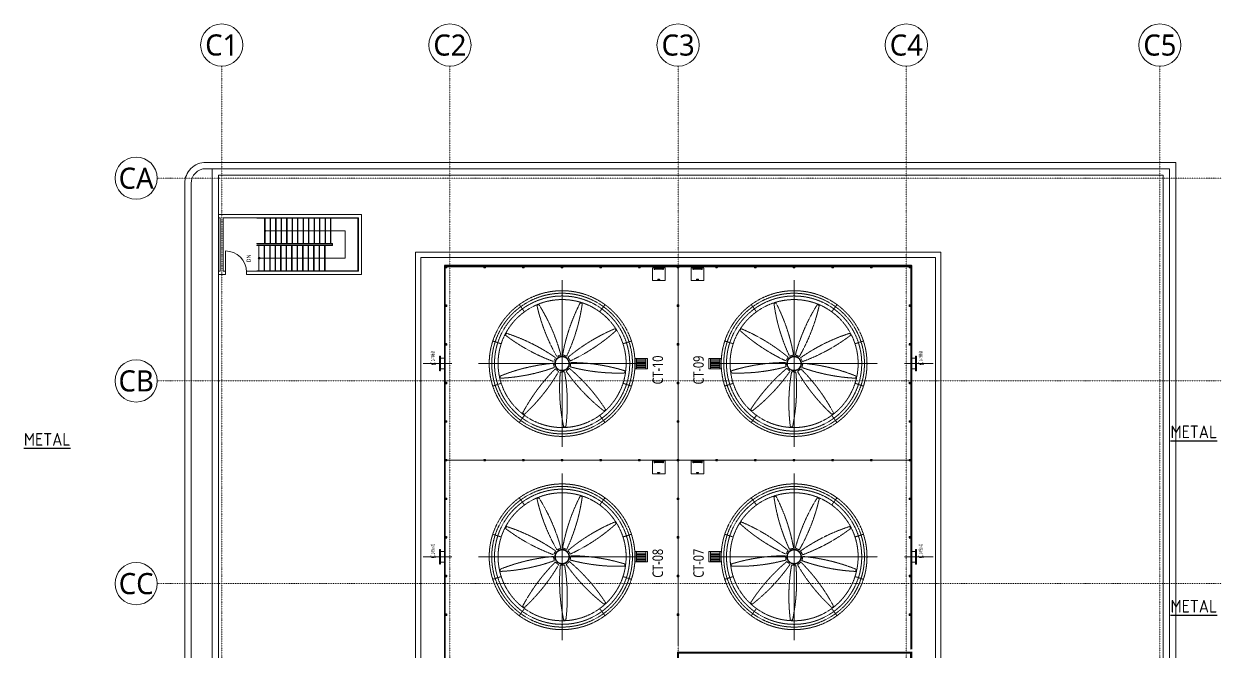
# Model space of a CAD drawing. Extents: x -182141 to -125485, y 4935 to 73531.
# Drawn here: x -182141 to -125485, y 43830 to 73531 of the extents above; entities that cross this region are included whole.
import ezdxf
from ezdxf.enums import TextEntityAlignment as Align

# ---------------------------------------------------------------- set-up
doc = ezdxf.new("R2010")
doc.units = 0
doc.header["$LTSCALE"] = 15
for name, pattern in [('CUP- LRF$0$HIDDEN', [0.4, 0.3, -0.1]), ('CUP- LRF$0$JJP_三點線', [0.9, 0.3, -0.15, 0, -0.15, 0, -0.15, 0, -0.15]), ('CUP- LRF$0$JJP_虛線(退縮線、投影線、地下室範圍、非屬本工程、圖面分區)', [0.45, 0.3, -0.15]), ('XCM2QR1-200k$0$HIDDEN2', [0.1875, 0.125, -0.0625])]:
    doc.linetypes.add(name, pattern=pattern)
for name, color, linetype in [('CUP- LRF$0$A-STRS.Newcub', 252, 'Continuous'), ('CUP- LRF$0$A-WALL-EX.Newcub', 252, 'Continuous'), ('CUP- LRF$0$COOLING TOWER_4_M-EQPM-CHILLER-NEW', 252, 'Continuous'), ('CUP- LRF$0$Door', 252, 'Continuous'), ('CUP- LRF$0$S-GRID.Newcub', 252, 'Continuous'), ('XCM2QR1-200k$0$F-FI-TXT', 200, 'Continuous'), ('XCM2QR1-200k$0$F-IG541-AREA', 100, 'XCM2QR1-200k$0$HIDDEN2'), ('XCM2QR1-200k$0$M-HVAC-EQUP-TEXT', 4, 'Continuous')]:
    doc.layers.add(name, color=color, linetype=linetype)
doc.styles.add('CUP- LRF$0$Standard', font='', dxfattribs={"width": 0.8})
doc.styles.add('XCM2QR1-200k$0$AA-TXT', font='isocp.shx', dxfattribs={"width": 0.8, "bigfont": 'china.shx'})
doc.styles.get('CUP- LRF$0$Standard').set_extended_font_data('Microsoft JhengHei')

# ---------------------------------------------------------------- blocks, each defined once
blk = doc.blocks.new('XCM2QR1-200k')
at = {"layer": 'XCM2QR1-200k$0$F-IG541-AREA', "const_width": 100}
blk.add_lwpolyline([(-140152, 43759), (-151181, 43759), (-151181, 34571), (-162105, 34571), (-162105, 16249), (-140152, 16249)], close=True, dxfattribs=at)
at = {"layer": 'XCM2QR1-200k$0$F-FI-TXT', "style": 'XCM2QR1-200k$0$AA-TXT', "width": 0.8}
for s, p in [('%%UCOOLING TOWER', (-150889, 30637)), ('%%UF1-C3-CT-001~005', (-151316, 25252))]:
    blk.add_text(s, height=2500, dxfattribs=at).set_placement(p, align=Align.MIDDLE_CENTER)
at = {"layer": 'XCM2QR1-200k$0$M-HVAC-EQUP-TEXT', "color": 252, "style": 'XCM2QR1-200k$0$AA-TXT'}
for p in [(-126771, 54212), (-181036, 53856), (-126771, 45953)]:
    blk.add_text('%%UMETAL', height=600, dxfattribs=at).set_placement(p, align=Align.MIDDLE_CENTER)
blk = doc.blocks.new('CUP- LRF')
at = {"layer": 'CUP- LRF$0$A-STRS.Newcub', "lineweight": 0}
for p, q in [((-170751, 64355), (-171111, 64355)), ((-171111, 64355), (-171111, 64335)), ((-171111, 64335), (-170751, 64335)), ((-167371, 64355), (-170751, 64355)), ((-170751, 64335), (-167371, 64335)), ((-170491, 64335), (-170751, 64335)), ((-170751, 64335), (-170751, 63135)), ((-170491, 63135), (-170491, 64335)), ((-170231, 64335), (-170491, 64335)), ((-170491, 64335), (-170491, 63135)), ((-170231, 63135), (-170231, 64335)), ((-169971, 64335), (-170231, 64335)), ((-170231, 64335), (-170231, 63135)), ((-169971, 63135), (-169971, 64335)), ((-169711, 64335), (-169971, 64335)), ((-169971, 64335), (-169971, 63135)), ((-169711, 63135), (-169711, 64335)), ((-169451, 64335), (-169711, 64335)), ((-169711, 64335), (-169711, 63135)), ((-169451, 63135), (-169451, 64335)), ((-169191, 64335), (-169451, 64335)), ((-169451, 64335), (-169451, 63135)), ((-169191, 63135), (-169191, 64335)), ((-168931, 64335), (-169191, 64335)), ((-169191, 64335), (-169191, 63135)), ((-168931, 63135), (-168931, 64335)), ((-168671, 64335), (-168931, 64335)), ((-168931, 64335), (-168931, 63135)), ((-168671, 63135), (-168671, 64335)), ((-168411, 64335), (-168671, 64335)), ((-168671, 64335), (-168671, 63135)), ((-168411, 63135), (-168411, 64335)), ((-168151, 64335), (-168411, 64335)), ((-168411, 64335), (-168411, 63135)), ((-168151, 63135), (-168151, 64335)), ((-167891, 64335), (-168151, 64335)), ((-168151, 64335), (-168151, 63135)), ((-167891, 63135), (-167891, 64335)), ((-167891, 64335), (-167891, 63135)), ((-167631, 64335), (-167891, 64335)), ((-167631, 63135), (-167631, 64335)), ((-166331, 64335), (-167631, 64335)), ((-167631, 64335), (-167631, 63135)), ((-167371, 64335), (-167371, 64355)), ((-166311, 64355), (-167371, 64355)), ((-167371, 64355), (-167371, 64335)), ((-167371, 64335), (-166331, 64335)), ((-166331, 64335), (-166331, 61835)), ((-166331, 61835), (-166331, 64335)), ((-166311, 61815), (-166311, 64355)), ((-170701, 63785), (-170751, 63735)), ((-170751, 63735), (-170491, 63735)), ((-170751, 63735), (-170701, 63685)), ((-170491, 63735), (-167631, 63735)), ((-167631, 63735), (-166931, 63735)), ((-166931, 63735), (-166931, 62435)), ((-170751, 63135), (-171111, 63135)), ((-171111, 63135), (-171111, 63115)), ((-171111, 63115), (-170751, 63115)), ((-171011, 63055), (-171111, 63055)), ((-171111, 63055), (-171111, 63035)), ((-171111, 63035), (-171011, 63035)), ((-171011, 63035), (-171031, 63035)), ((-171031, 63035), (-171031, 61835)), ((-167591, 63055), (-171011, 63055)), ((-171011, 63035), (-167591, 63035)), ((-170751, 63035), (-171011, 63035)), ((-167531, 63135), (-170751, 63135)), ((-170751, 63135), (-170491, 63135)), ((-170751, 63115), (-167551, 63115)), ((-170751, 63035), (-170751, 61835)), ((-170491, 63035), (-170751, 63035)), ((-170751, 61835), (-170751, 63035)), ((-170491, 63135), (-170231, 63135)), ((-170231, 63035), (-170491, 63035)), ((-170491, 63035), (-170491, 61835)), ((-170491, 61835), (-170491, 63035)), ((-170231, 63135), (-169971, 63135)), ((-169971, 63035), (-170231, 63035)), ((-170231, 63035), (-170231, 61835)), ((-170231, 61835), (-170231, 63035)), ((-169971, 63135), (-169711, 63135)), ((-169711, 63035), (-169971, 63035)), ((-169971, 63035), (-169971, 61835)), ((-169971, 61835), (-169971, 63035)), ((-169711, 63135), (-169451, 63135)), ((-169451, 63035), (-169711, 63035)), ((-169711, 63035), (-169711, 61835)), ((-169711, 61835), (-169711, 63035)), ((-169451, 63135), (-169191, 63135)), ((-169191, 63035), (-169451, 63035)), ((-169451, 63035), (-169451, 61835)), ((-169451, 61835), (-169451, 63035)), ((-169191, 63135), (-168931, 63135)), ((-168931, 63035), (-169191, 63035)), ((-169191, 63035), (-169191, 61835)), ((-169191, 61835), (-169191, 63035)), ((-168931, 63135), (-168671, 63135)), ((-168671, 63035), (-168931, 63035)), ((-168931, 63035), (-168931, 61835)), ((-168931, 61835), (-168931, 63035)), ((-168671, 63135), (-168411, 63135)), ((-168411, 63035), (-168671, 63035)), ((-168671, 63035), (-168671, 61835)), ((-168671, 61835), (-168671, 63035)), ((-168411, 63135), (-168151, 63135)), ((-168151, 63035), (-168411, 63035)), ((-168411, 63035), (-168411, 61835)), ((-168411, 61835), (-168411, 63035)), ((-168151, 63135), (-167891, 63135)), ((-167891, 63035), (-168151, 63035)), ((-168151, 63035), (-168151, 61835)), ((-168151, 61835), (-168151, 63035)), ((-167891, 63135), (-167631, 63135)), ((-167531, 63035), (-167891, 63035)), ((-167891, 63035), (-167891, 61835)), ((-167891, 61835), (-167891, 63035)), ((-167631, 63135), (-167531, 63135)), ((-167551, 63055), (-167591, 63055)), ((-167591, 63055), (-167591, 63035)), ((-167591, 63035), (-167591, 63055)), ((-167591, 63035), (-167531, 63035)), ((-167551, 63115), (-167551, 63055)), ((-167531, 63035), (-167531, 63135)), ((-167531, 63135), (-167531, 63035)), ((-170751, 62435), (-171011, 62435)), ((-167891, 62435), (-170751, 62435)), ((-166931, 62435), (-167891, 62435)), ((-171011, 61835), (-171111, 61835)), ((-171111, 61835), (-171111, 61815)), ((-171111, 61815), (-171011, 61815)), ((-171031, 61835), (-171011, 61835)), ((-167591, 61835), (-171011, 61835)), ((-171011, 61835), (-170751, 61835)), ((-171011, 61815), (-167591, 61815)), ((-170751, 61835), (-170491, 61835)), ((-170491, 61835), (-170231, 61835)), ((-170231, 61835), (-169971, 61835)), ((-169971, 61835), (-169711, 61835)), ((-169711, 61835), (-169451, 61835)), ((-169451, 61835), (-169191, 61835)), ((-169191, 61835), (-168931, 61835)), ((-168931, 61835), (-168671, 61835)), ((-168671, 61835), (-168411, 61835)), ((-168411, 61835), (-168151, 61835)), ((-168151, 61835), (-167891, 61835)), ((-167891, 61835), (-166331, 61835)), ((-166331, 61835), (-167591, 61835)), ((-167591, 61835), (-167591, 61815)), ((-167591, 61815), (-167591, 61835)), ((-167591, 61815), (-166311, 61815))]:
    blk.add_line(p, q, dxfattribs=at)
at = {"layer": 'CUP- LRF$0$A-STRS.Newcub', "linetype": 'CUP- LRF$0$JJP_虛線(退縮線、投影線、地下室範圍、非屬本工程、圖面分區)', "lineweight": 0}
for p, q in [((-170731, 64335), (-170731, 63135)), ((-170471, 64335), (-170731, 64335)), ((-170471, 63135), (-170471, 64335)), ((-170471, 64335), (-170471, 63135)), ((-170211, 64335), (-170471, 64335)), ((-170211, 63135), (-170211, 64335)), ((-170211, 64335), (-170211, 63135)), ((-169951, 64335), (-170211, 64335)), ((-169951, 63135), (-169951, 64335)), ((-169951, 64335), (-169951, 63135)), ((-169691, 64335), (-169951, 64335)), ((-169691, 63135), (-169691, 64335)), ((-169691, 64335), (-169691, 63135)), ((-169431, 64335), (-169691, 64335)), ((-169431, 63135), (-169431, 64335)), ((-169431, 64335), (-169431, 63135)), ((-169171, 64335), (-169431, 64335)), ((-169171, 63135), (-169171, 64335)), ((-169171, 64335), (-169171, 63135)), ((-168911, 64335), (-169171, 64335)), ((-168911, 63135), (-168911, 64335)), ((-168911, 64335), (-168911, 63135)), ((-168651, 64335), (-168911, 64335)), ((-168651, 63135), (-168651, 64335)), ((-168651, 64335), (-168651, 63135)), ((-168391, 64335), (-168651, 64335)), ((-168391, 63135), (-168391, 64335)), ((-168391, 64335), (-168391, 63135)), ((-168131, 64335), (-168391, 64335)), ((-168131, 63135), (-168131, 64335)), ((-168131, 64335), (-168131, 63135)), ((-167871, 64335), (-168131, 64335)), ((-167871, 63135), (-167871, 64335)), ((-167871, 64335), (-167871, 63135)), ((-167631, 64335), (-167871, 64335)), ((-167611, 64335), (-167631, 64335)), ((-167611, 63135), (-167611, 64335)), ((-167611, 64335), (-167611, 63135)), ((-166331, 64335), (-167611, 64335)), ((-166331, 61835), (-166331, 64335)), ((-171011, 63035), (-171031, 63035)), ((-171031, 63035), (-171031, 61835)), ((-170771, 63035), (-171011, 63035)), ((-170511, 63035), (-170771, 63035)), ((-170771, 63035), (-170771, 61835)), ((-170771, 61835), (-170771, 63035)), ((-170731, 63135), (-170471, 63135)), ((-170251, 63035), (-170511, 63035)), ((-170511, 63035), (-170511, 61835)), ((-170511, 61835), (-170511, 63035)), ((-170471, 63135), (-170211, 63135)), ((-169991, 63035), (-170251, 63035)), ((-170251, 63035), (-170251, 61835)), ((-170251, 61835), (-170251, 63035)), ((-170211, 63135), (-169951, 63135)), ((-169731, 63035), (-169991, 63035)), ((-169991, 63035), (-169991, 61835)), ((-169991, 61835), (-169991, 63035)), ((-169951, 63135), (-169691, 63135)), ((-169471, 63035), (-169731, 63035)), ((-169731, 63035), (-169731, 61835)), ((-169731, 61835), (-169731, 63035)), ((-169691, 63135), (-169431, 63135)), ((-169211, 63035), (-169471, 63035)), ((-169471, 63035), (-169471, 61835)), ((-169471, 61835), (-169471, 63035)), ((-169431, 63135), (-169171, 63135)), ((-168951, 63035), (-169211, 63035)), ((-169211, 63035), (-169211, 61835)), ((-169211, 61835), (-169211, 63035)), ((-169171, 63135), (-168911, 63135)), ((-168691, 63035), (-168951, 63035)), ((-168951, 63035), (-168951, 61835)), ((-168951, 61835), (-168951, 63035)), ((-168911, 63135), (-168651, 63135)), ((-168431, 63035), (-168691, 63035)), ((-168691, 63035), (-168691, 61835)), ((-168691, 61835), (-168691, 63035)), ((-168651, 63135), (-168391, 63135)), ((-168171, 63035), (-168431, 63035)), ((-168431, 63035), (-168431, 61835)), ((-168431, 61835), (-168431, 63035)), ((-168391, 63135), (-168131, 63135)), ((-167911, 63035), (-168171, 63035)), ((-168171, 63035), (-168171, 61835)), ((-168171, 61835), (-168171, 63035)), ((-168131, 63135), (-167871, 63135)), ((-167531, 63035), (-167911, 63035)), ((-167911, 63035), (-167911, 61835)), ((-167911, 61835), (-167911, 63035)), ((-167871, 63135), (-167631, 63135)), ((-167631, 63135), (-167611, 63135)), ((-167611, 63135), (-167531, 63135)), ((-167531, 63135), (-167531, 63035)), ((-171031, 61835), (-171011, 61835)), ((-171011, 61835), (-170771, 61835)), ((-170771, 61835), (-170511, 61835)), ((-170511, 61835), (-170251, 61835)), ((-170251, 61835), (-169991, 61835)), ((-169991, 61835), (-169731, 61835)), ((-169731, 61835), (-169471, 61835)), ((-169471, 61835), (-169211, 61835)), ((-169211, 61835), (-168951, 61835)), ((-168951, 61835), (-168691, 61835)), ((-168691, 61835), (-168431, 61835)), ((-168431, 61835), (-168171, 61835)), ((-168171, 61835), (-167911, 61835)), ((-167911, 61835), (-166331, 61835))]:
    blk.add_line(p, q, dxfattribs=at)
at = {"layer": 'CUP- LRF$0$A-STRS.Newcub', "lineweight": 0, "flags": 128}
blk.add_lwpolyline([(-171011, 62398, 1), (-171011, 62473, 1)], format="xyb", close=True, dxfattribs=at)
at = {"layer": 'CUP- LRF$0$A-WALL-EX.Newcub', "lineweight": 0}
for p, q in [((-172606, 61780), (-172606, 61815)), ((-172606, 61665), (-172606, 61780)), ((-171606, 61780), (-171606, 61815)), ((-171606, 61665), (-171606, 61780))]:
    blk.add_line(p, q, dxfattribs=at)
at = {"layer": 'CUP- LRF$0$A-WALL-EX.Newcub', "lineweight": 0, "flags": 128}
for points in [[(-127931, 66975), (-173531, 66975)], [(-127631, 66975), (-127931, 66975)], [(-127631, 8175), (-127631, 66975)], [(-173531, 66675), (-127931, 66675)], [(-173231, 66675), (-173231, 66375)], [(-128231, 66675), (-173231, 66675)], [(-173231, 66375), (-173231, 8175)], [(-172931, 66375), (-128231, 66375)], [(-172931, 8475), (-172931, 66375)], [(-127931, 66675), (-128231, 66675)], [(-128231, 66375), (-128231, 8475)], [(-127931, 8475), (-127931, 66675)], [(-127931, 66675), (-127931, 8175)], [(-174531, 65975), (-174531, 18625)], [(-174231, 18625), (-174231, 65975)], [(-166161, 64505), (-172931, 64505)], [(-172931, 64505), (-172931, 64355)], [(-172931, 64355), (-172856, 64355)], [(-172856, 64355), (-172856, 61815)], [(-172706, 64355), (-166311, 64355)], [(-172706, 61815), (-172706, 64355)], [(-166311, 64355), (-166311, 61815)], [(-166161, 64505), (-166161, 64355)], [(-166161, 61665), (-166161, 64355)], [(-172856, 61815), (-172931, 61815)], [(-172931, 61665), (-172931, 61815)], [(-172606, 61815), (-172706, 61815)], [(-166311, 61815), (-171606, 61815)], [(-172931, 61665), (-172606, 61665)], [(-171606, 61665), (-166311, 61665)], [(-166161, 61665), (-166311, 61665)]]:
    blk.add_lwpolyline(points, dxfattribs=at)
at = {"layer": 'CUP- LRF$0$A-WALL-EX.Newcub', "lineweight": 0}
for radius, end in [(1000, 180.0008), (700, 180.001)]:
    blk.add_arc((-173531, 65975), radius, 90, end, dxfattribs=at)
at = {"layer": 'CUP- LRF$0$COOLING TOWER_4_M-EQPM-CHILLER-NEW', "lineweight": 0}
for p, q in [((-151306, 62715), (-163611, 62716)), ((-163611, 62716), (-163611, 15576)), ((-151307, 62465), (-163361, 62466)), ((-163361, 62466), (-163361, 15826)), ((-138751, 62715), (-151306, 62715)), ((-139001, 62465), (-151306, 62465)), ((-139001, 15825), (-139001, 62465)), ((-138751, 15575), (-138751, 62715)), ((-163248, 57446), (-161890, 57446)), ((-139115, 57446), (-140473, 57446)), ((-139115, 48296), (-140473, 48296))]:
    blk.add_line(p, q, dxfattribs=at)
at = {"layer": 'CUP- LRF$0$COOLING TOWER_4_M-EQPM-CHILLER-NEW', "linetype": 'CUP- LRF$0$HIDDEN', "lineweight": 0}
for p, q in [((-140122, 62109), (-162240, 62109)), ((-140122, 62059), (-162240, 62059)), ((-162123, 61983), (-162199, 62059)), ((-162123, 62059), (-162199, 61983)), ((-162199, 62021), (-140163, 62021)), ((-160293, 61983), (-160369, 62059)), ((-160293, 62059), (-160369, 61983)), ((-158463, 61983), (-158539, 62059)), ((-158463, 62059), (-158539, 61983)), ((-156633, 61983), (-156709, 62059)), ((-156633, 62059), (-156709, 61983)), ((-154803, 61983), (-154879, 62059)), ((-154803, 62059), (-154879, 61983)), ((-152973, 62059), (-153049, 62059)), ((-153049, 62059), (-153049, 61983)), ((-152973, 61983), (-153049, 62059)), ((-152973, 62059), (-153049, 61983)), ((-153049, 61983), (-152973, 61983)), ((-152973, 61983), (-152973, 62059)), ((-151795, 61983), (-152398, 61983)), ((-152398, 61983), (-152398, 61380)), ((-152316, 61959), (-152316, 61895)), ((-152315, 61959), (-152289, 61959)), ((-152315, 61895), (-152289, 61895)), ((-152288, 61959), (-152288, 61895)), ((-151904, 61938), (-152288, 61938)), ((-151904, 61916), (-152288, 61916)), ((-151904, 61959), (-151904, 61895)), ((-151904, 61959), (-151878, 61959)), ((-151904, 61895), (-151878, 61895)), ((-151877, 61959), (-151877, 61895)), ((-151795, 61380), (-151795, 61983)), ((-151143, 62059), (-151219, 62059)), ((-151219, 62059), (-151219, 61983)), ((-151143, 61983), (-151219, 62059)), ((-151143, 62059), (-151219, 61983)), ((-151219, 62059), (-151143, 62059)), ((-151219, 61983), (-151219, 62059)), ((-151219, 61983), (-151143, 62059)), ((-151219, 62059), (-151143, 61983)), ((-151219, 62059), (-151143, 62059)), ((-151219, 61983), (-151219, 62059)), ((-151219, 61983), (-151143, 62059)), ((-151219, 62059), (-151143, 61983)), ((-151219, 61983), (-151143, 61983)), ((-151143, 61983), (-151219, 61983)), ((-151143, 61983), (-151219, 61983)), ((-151181, 44084), (-151181, 62109)), ((-151143, 61983), (-151143, 62059)), ((-151143, 62059), (-151143, 61983)), ((-151143, 62059), (-151143, 61983)), ((-150568, 61380), (-150568, 61983)), ((-150568, 61983), (-149965, 61983)), ((-150486, 61959), (-150486, 61895)), ((-150459, 61959), (-150485, 61959)), ((-150459, 61895), (-150485, 61895)), ((-150458, 61959), (-150458, 61895)), ((-150458, 61938), (-150075, 61938)), ((-150458, 61916), (-150075, 61916)), ((-150074, 61959), (-150074, 61895)), ((-150048, 61959), (-150074, 61959)), ((-150048, 61895), (-150074, 61895)), ((-150047, 61959), (-150047, 61895)), ((-149965, 61983), (-149965, 61380)), ((-149389, 62059), (-149313, 62059)), ((-149389, 61983), (-149389, 62059)), ((-149389, 61983), (-149313, 62059)), ((-149389, 62059), (-149313, 61983)), ((-149389, 62059), (-149313, 62059)), ((-149389, 61983), (-149389, 62059)), ((-149389, 61983), (-149313, 62059)), ((-149389, 62059), (-149313, 61983)), ((-149313, 61983), (-149389, 61983)), ((-149313, 61983), (-149389, 61983)), ((-149313, 62059), (-149313, 61983)), ((-149313, 62059), (-149313, 61983)), ((-147559, 61983), (-147483, 62059)), ((-147559, 62059), (-147483, 61983)), ((-147559, 62059), (-147483, 62059)), ((-147559, 61983), (-147559, 62059)), ((-147559, 61983), (-147483, 62059)), ((-147559, 62059), (-147483, 61983)), ((-147483, 61983), (-147559, 61983)), ((-147483, 62059), (-147483, 61983)), ((-145729, 61983), (-145653, 62059)), ((-145729, 62059), (-145653, 61983)), ((-145729, 62059), (-145653, 62059)), ((-145729, 61983), (-145729, 62059)), ((-145729, 61983), (-145653, 62059)), ((-145729, 62059), (-145653, 61983)), ((-145653, 61983), (-145729, 61983)), ((-145653, 62059), (-145653, 61983)), ((-143899, 61983), (-143823, 62059)), ((-143899, 62059), (-143823, 61983)), ((-143899, 62059), (-143823, 62059)), ((-143899, 61983), (-143899, 62059)), ((-143899, 61983), (-143823, 62059)), ((-143899, 62059), (-143823, 61983)), ((-143823, 61983), (-143899, 61983)), ((-143823, 62059), (-143823, 61983)), ((-142069, 61983), (-141993, 62059)), ((-142069, 62059), (-141993, 61983)), ((-142069, 62059), (-141993, 62059)), ((-142069, 61983), (-142069, 62059)), ((-142069, 61983), (-141993, 62059)), ((-142069, 62059), (-141993, 61983)), ((-141993, 61983), (-142069, 61983)), ((-141993, 62059), (-141993, 61983)), ((-140239, 61983), (-140163, 62059)), ((-140239, 62059), (-140163, 61983)), ((-140239, 62059), (-140163, 62059)), ((-140239, 61983), (-140239, 62059)), ((-140239, 61983), (-140163, 62059)), ((-140239, 62059), (-140163, 61983)), ((-140163, 61983), (-140239, 61983)), ((-140163, 62059), (-140163, 61983)), ((-156671, 53496), (-156671, 61396)), ((-152398, 61380), (-151795, 61380)), ((-149965, 61380), (-150568, 61380)), ((-145691, 53496), (-145691, 61396)), ((-156671, 60896), (-156671, 60476)), ((-145691, 60896), (-145691, 60476)), ((-162123, 60153), (-162199, 60229)), ((-162123, 60229), (-162199, 60153)), ((-158699, 60237), (-158452, 59898)), ((-157815, 60220), (-157863, 60200)), ((-157768, 60239), (-157815, 60220)), ((-155765, 60306), (-155814, 60322)), ((-155716, 60291), (-155765, 60306)), ((-154644, 60237), (-154890, 59898)), ((-151143, 60153), (-151219, 60229)), ((-151143, 60229), (-151219, 60153)), ((-151219, 60153), (-151143, 60229)), ((-151219, 60229), (-151143, 60153)), ((-147719, 60237), (-147472, 59898)), ((-146647, 60291), (-146598, 60306)), ((-146598, 60306), (-146549, 60322)), ((-144595, 60239), (-144548, 60220)), ((-144548, 60220), (-144500, 60200)), ((-143664, 60237), (-143910, 59898)), ((-140239, 60153), (-140163, 60229)), ((-140239, 60229), (-140163, 60153)), ((-154139, 59054), (-154166, 59098)), ((-154112, 59011), (-154139, 59054)), ((-148251, 59011), (-148224, 59054)), ((-148224, 59054), (-148197, 59098)), ((-162123, 58323), (-162199, 58399)), ((-162123, 58399), (-162199, 58323)), ((-159953, 58512), (-159553, 58383)), ((-159330, 58835), (-159354, 58790)), ((-159307, 58881), (-159330, 58835)), ((-153390, 58512), (-153790, 58383)), ((-151143, 58323), (-151219, 58399)), ((-151143, 58399), (-151219, 58323)), ((-151219, 58323), (-151143, 58399)), ((-151219, 58399), (-151143, 58323)), ((-148973, 58512), (-148573, 58383)), ((-143056, 58881), (-143032, 58835)), ((-143032, 58835), (-143009, 58790)), ((-142410, 58512), (-142810, 58383)), ((-140239, 58323), (-140163, 58399)), ((-140239, 58399), (-140163, 58323)), ((-162466, 57097), (-162466, 57796)), ((-162466, 57796), (-162424, 57796)), ((-162424, 57796), (-162424, 57700)), ((-156918, 57777), (-156824, 57816)), ((-156824, 57816), (-156729, 57855)), ((-156648, 57858), (-156551, 57827)), ((-156551, 57827), (-156453, 57796)), ((-145812, 57827), (-145910, 57796)), ((-145715, 57858), (-145812, 57827)), ((-145539, 57816), (-145634, 57855)), ((-145445, 57777), (-145539, 57816)), ((-139939, 57700), (-139939, 57796)), ((-139939, 57796), (-139896, 57796)), ((-139896, 57796), (-139896, 57097)), ((-162424, 57700), (-162249, 57700)), ((-162424, 57192), (-162424, 57700)), ((-152721, 57446), (-160621, 57446)), ((-157062, 57360), (-157084, 57460)), ((-157073, 57541), (-157026, 57631)), ((-157040, 57261), (-157062, 57360)), ((-157026, 57631), (-156978, 57722)), ((-156389, 57747), (-156334, 57660)), ((-156334, 57660), (-156279, 57574)), ((-156275, 57394), (-156289, 57292)), ((-156262, 57495), (-156275, 57394)), ((-152630, 57691), (-153221, 57691)), ((-153221, 57691), (-153221, 57202)), ((-153158, 57690), (-153158, 57201)), ((-153158, 57618), (-152714, 57618)), ((-153158, 57557), (-152714, 57557)), ((-153158, 57497), (-152714, 57497)), ((-153158, 57437), (-152714, 57437)), ((-153158, 57376), (-152714, 57376)), ((-153158, 57316), (-152714, 57316)), ((-153158, 57256), (-152714, 57256)), ((-152714, 57201), (-152714, 57690)), ((-152630, 57691), (-152630, 57202)), ((-149733, 57691), (-149141, 57691)), ((-149733, 57691), (-149733, 57202)), ((-149648, 57201), (-149648, 57690)), ((-149205, 57618), (-149648, 57618)), ((-149205, 57557), (-149648, 57557)), ((-149205, 57497), (-149648, 57497)), ((-149205, 57437), (-149648, 57437)), ((-149205, 57376), (-149648, 57376)), ((-149205, 57316), (-149648, 57316)), ((-149205, 57256), (-149648, 57256)), ((-149641, 57446), (-141741, 57446)), ((-149205, 57690), (-149205, 57201)), ((-149141, 57691), (-149141, 57202)), ((-146101, 57495), (-146088, 57394)), ((-146088, 57394), (-146074, 57292)), ((-146029, 57660), (-146084, 57574)), ((-145974, 57747), (-146029, 57660)), ((-145337, 57631), (-145385, 57722)), ((-145290, 57541), (-145337, 57631)), ((-145323, 57261), (-145301, 57360)), ((-145301, 57360), (-145279, 57460)), ((-139939, 57700), (-140122, 57700)), ((-139939, 57700), (-139939, 57192)), ((-162424, 57097), (-162466, 57097)), ((-162424, 57192), (-162424, 57097)), ((-162424, 57192), (-162249, 57192)), ((-159612, 56851), (-159601, 56801)), ((-159601, 56801), (-159590, 56751)), ((-156915, 57130), (-156996, 57192)), ((-156834, 57067), (-156915, 57130)), ((-156655, 57047), (-156757, 57043)), ((-156553, 57051), (-156655, 57047)), ((-156402, 57151), (-156477, 57082)), ((-156327, 57220), (-156402, 57151)), ((-153704, 57000), (-153698, 57050)), ((-153698, 57050), (-153691, 57101)), ((-153221, 57202), (-152630, 57202)), ((-149141, 57202), (-149733, 57202)), ((-148665, 57050), (-148672, 57101)), ((-148658, 57000), (-148665, 57050)), ((-146036, 57220), (-145961, 57151)), ((-145961, 57151), (-145886, 57082)), ((-145810, 57051), (-145708, 57047)), ((-145708, 57047), (-145606, 57043)), ((-145529, 57067), (-145448, 57130)), ((-145448, 57130), (-145367, 57192)), ((-142762, 56801), (-142773, 56751)), ((-142751, 56851), (-142762, 56801)), ((-139939, 57192), (-140122, 57192)), ((-139939, 57097), (-139939, 57192)), ((-139896, 57097), (-139939, 57097)), ((-162123, 56493), (-162199, 56569)), ((-162123, 56569), (-162199, 56493)), ((-159953, 56380), (-159553, 56510)), ((-153390, 56380), (-153790, 56510)), ((-151143, 56493), (-151219, 56569)), ((-151143, 56569), (-151219, 56493)), ((-151219, 56493), (-151143, 56569)), ((-151219, 56569), (-151143, 56493)), ((-148973, 56380), (-148573, 56510)), ((-142410, 56380), (-142810, 56510)), ((-140239, 56493), (-140163, 56569)), ((-140239, 56569), (-140163, 56493)), ((-158699, 54655), (-158452, 54995)), ((-158542, 55100), (-158501, 55069)), ((-158501, 55069), (-158461, 55038)), ((-154644, 54655), (-154890, 54995)), ((-154686, 55197), (-154648, 55231)), ((-154648, 55231), (-154610, 55266)), ((-147715, 55231), (-147753, 55266)), ((-147719, 54655), (-147472, 54995)), ((-147677, 55197), (-147715, 55231)), ((-143664, 54655), (-143910, 54995)), ((-143862, 55069), (-143902, 55038)), ((-143821, 55100), (-143862, 55069)), ((-162123, 54663), (-162199, 54739)), ((-162123, 54739), (-162199, 54663)), ((-156671, 53996), (-156671, 54416)), ((-156596, 54447), (-156545, 54449)), ((-156545, 54449), (-156494, 54451)), ((-151143, 54663), (-151219, 54739)), ((-151143, 54739), (-151219, 54663)), ((-151219, 54663), (-151143, 54739)), ((-151219, 54739), (-151143, 54663)), ((-145818, 54449), (-145869, 54451)), ((-145767, 54447), (-145818, 54449)), ((-145691, 53996), (-145691, 54416)), ((-140239, 54663), (-140163, 54739)), ((-140239, 54739), (-140163, 54663)), ((-162123, 52833), (-162199, 52909)), ((-162123, 52909), (-162199, 52833)), ((-162123, 52833), (-162199, 52909)), ((-162123, 52909), (-162199, 52833)), ((-162199, 52871), (-140163, 52871)), ((-160293, 52833), (-160369, 52909)), ((-160293, 52909), (-160369, 52833)), ((-160293, 52833), (-160369, 52909)), ((-160293, 52909), (-160369, 52833)), ((-158463, 52833), (-158539, 52909)), ((-158463, 52909), (-158539, 52833)), ((-158463, 52833), (-158539, 52909)), ((-158463, 52909), (-158539, 52833)), ((-156633, 52833), (-156709, 52909)), ((-156633, 52909), (-156709, 52833)), ((-156633, 52833), (-156709, 52909)), ((-156633, 52909), (-156709, 52833)), ((-154803, 52833), (-154879, 52909)), ((-154803, 52909), (-154879, 52833)), ((-154803, 52833), (-154879, 52909)), ((-154803, 52909), (-154879, 52833)), ((-152973, 52909), (-153049, 52909)), ((-153049, 52909), (-153049, 52833)), ((-152973, 52833), (-153049, 52909)), ((-152973, 52909), (-153049, 52833)), ((-152973, 52909), (-153049, 52909)), ((-153049, 52909), (-153049, 52833)), ((-152973, 52833), (-153049, 52909)), ((-152973, 52909), (-153049, 52833)), ((-153049, 52833), (-152973, 52833)), ((-153049, 52833), (-152973, 52833)), ((-152973, 52833), (-152973, 52909)), ((-152973, 52833), (-152973, 52909)), ((-151795, 52833), (-152398, 52833)), ((-152398, 52833), (-152398, 52230)), ((-152316, 52809), (-152316, 52745)), ((-152315, 52809), (-152289, 52809)), ((-152315, 52745), (-152289, 52745)), ((-152288, 52809), (-152288, 52745)), ((-151904, 52788), (-152288, 52788)), ((-151904, 52766), (-152288, 52766)), ((-151904, 52809), (-151904, 52745)), ((-151904, 52809), (-151878, 52809)), ((-151904, 52745), (-151878, 52745)), ((-151877, 52809), (-151877, 52745)), ((-151795, 52230), (-151795, 52833)), ((-151143, 52909), (-151219, 52909)), ((-151219, 52909), (-151219, 52833)), ((-151143, 52833), (-151219, 52909)), ((-151143, 52909), (-151219, 52833)), ((-151143, 52909), (-151219, 52909)), ((-151219, 52909), (-151219, 52833)), ((-151143, 52833), (-151219, 52909)), ((-151143, 52909), (-151219, 52833)), ((-151219, 52909), (-151143, 52909)), ((-151219, 52833), (-151219, 52909)), ((-151219, 52833), (-151143, 52909)), ((-151219, 52909), (-151143, 52833)), ((-151219, 52909), (-151143, 52909)), ((-151219, 52833), (-151219, 52909)), ((-151219, 52833), (-151143, 52909)), ((-151219, 52909), (-151143, 52833)), ((-151219, 52833), (-151143, 52833)), ((-151219, 52833), (-151143, 52833)), ((-151143, 52833), (-151219, 52833)), ((-151143, 52833), (-151219, 52833)), ((-151143, 52833), (-151143, 52909)), ((-151143, 52833), (-151143, 52909)), ((-151143, 52909), (-151143, 52833)), ((-151143, 52909), (-151143, 52833)), ((-150568, 52230), (-150568, 52833)), ((-150568, 52833), (-149965, 52833)), ((-150486, 52809), (-150486, 52745)), ((-150459, 52809), (-150485, 52809)), ((-150459, 52745), (-150485, 52745)), ((-150458, 52809), (-150458, 52745)), ((-150458, 52788), (-150075, 52788)), ((-150458, 52766), (-150075, 52766)), ((-150074, 52809), (-150074, 52745)), ((-150048, 52809), (-150074, 52809)), ((-150048, 52745), (-150074, 52745)), ((-150047, 52809), (-150047, 52745)), ((-149965, 52833), (-149965, 52230)), ((-149389, 52833), (-149313, 52909)), ((-149389, 52909), (-149313, 52833)), ((-149389, 52833), (-149313, 52909)), ((-149389, 52909), (-149313, 52833)), ((-147559, 52833), (-147483, 52909)), ((-147559, 52909), (-147483, 52833)), ((-147559, 52833), (-147483, 52909)), ((-147559, 52909), (-147483, 52833)), ((-145729, 52833), (-145653, 52909)), ((-145729, 52909), (-145653, 52833)), ((-145729, 52833), (-145653, 52909)), ((-145729, 52909), (-145653, 52833)), ((-143899, 52833), (-143823, 52909)), ((-143899, 52909), (-143823, 52833)), ((-143899, 52833), (-143823, 52909)), ((-143899, 52909), (-143823, 52833)), ((-142069, 52833), (-141993, 52909)), ((-142069, 52909), (-141993, 52833)), ((-142069, 52833), (-141993, 52909)), ((-142069, 52909), (-141993, 52833)), ((-140239, 52833), (-140163, 52909)), ((-140239, 52909), (-140163, 52833)), ((-140239, 52833), (-140163, 52909)), ((-140239, 52909), (-140163, 52833)), ((-156671, 44346), (-156671, 52246)), ((-152398, 52230), (-151795, 52230)), ((-149965, 52230), (-150568, 52230)), ((-145691, 44346), (-145691, 52246)), ((-156671, 51746), (-156671, 51326)), ((-145691, 51746), (-145691, 51326)), ((-162123, 51003), (-162199, 51079)), ((-162123, 51079), (-162199, 51003)), ((-158699, 51087), (-158452, 50748)), ((-157815, 51070), (-157863, 51050)), ((-157768, 51089), (-157815, 51070)), ((-155765, 51156), (-155814, 51172)), ((-155716, 51141), (-155765, 51156)), ((-154644, 51087), (-154890, 50748)), ((-151143, 51003), (-151219, 51079)), ((-151143, 51079), (-151219, 51003)), ((-151219, 51003), (-151143, 51079)), ((-151219, 51079), (-151143, 51003)), ((-147719, 51087), (-147472, 50748)), ((-146647, 51141), (-146598, 51156)), ((-146598, 51156), (-146549, 51172)), ((-144595, 51089), (-144548, 51070)), ((-144548, 51070), (-144500, 51050)), ((-143664, 51087), (-143910, 50748)), ((-140239, 51003), (-140163, 51079)), ((-140239, 51079), (-140163, 51003)), ((-154139, 49904), (-154166, 49948)), ((-154112, 49861), (-154139, 49904)), ((-148251, 49861), (-148224, 49904)), ((-148224, 49904), (-148197, 49948)), ((-159953, 49362), (-159553, 49233)), ((-159330, 49685), (-159354, 49640)), ((-159307, 49731), (-159330, 49685)), ((-153390, 49362), (-153790, 49233)), ((-148973, 49362), (-148573, 49233)), ((-143056, 49731), (-143032, 49685)), ((-143032, 49685), (-143009, 49640)), ((-142410, 49362), (-142810, 49233)), ((-162123, 49173), (-162199, 49249)), ((-162123, 49249), (-162199, 49173)), ((-151143, 49173), (-151219, 49249)), ((-151143, 49249), (-151219, 49173)), ((-151219, 49173), (-151143, 49249)), ((-151219, 49249), (-151143, 49173)), ((-140239, 49173), (-140163, 49249)), ((-140239, 49249), (-140163, 49173)), ((-163248, 48296), (-161890, 48296)), ((-162466, 47947), (-162466, 48646)), ((-162466, 48646), (-162424, 48646)), ((-162424, 48646), (-162424, 48550)), ((-162424, 48550), (-162249, 48550)), ((-162424, 48042), (-162424, 48550)), ((-152721, 48296), (-160621, 48296)), ((-157062, 48210), (-157084, 48310)), ((-157073, 48391), (-157026, 48481)), ((-157040, 48111), (-157062, 48210)), ((-157026, 48481), (-156978, 48572)), ((-156918, 48627), (-156824, 48666)), ((-156824, 48666), (-156729, 48705)), ((-156648, 48708), (-156551, 48677)), ((-156551, 48677), (-156453, 48646)), ((-156389, 48597), (-156334, 48510)), ((-156334, 48510), (-156279, 48424)), ((-156275, 48244), (-156289, 48142)), ((-156262, 48345), (-156275, 48244)), ((-152630, 48541), (-153221, 48541)), ((-153221, 48541), (-153221, 48052)), ((-153158, 48540), (-153158, 48051)), ((-153158, 48468), (-152714, 48468)), ((-153158, 48407), (-152714, 48407)), ((-153158, 48347), (-152714, 48347)), ((-153158, 48287), (-152714, 48287)), ((-153158, 48226), (-152714, 48226)), ((-153158, 48166), (-152714, 48166)), ((-152714, 48051), (-152714, 48540)), ((-152630, 48541), (-152630, 48052)), ((-149733, 48541), (-149141, 48541)), ((-149733, 48541), (-149733, 48052)), ((-149648, 48051), (-149648, 48540)), ((-149205, 48468), (-149648, 48468)), ((-149205, 48407), (-149648, 48407)), ((-149205, 48347), (-149648, 48347)), ((-149205, 48287), (-149648, 48287)), ((-149205, 48226), (-149648, 48226)), ((-149205, 48166), (-149648, 48166)), ((-149641, 48296), (-141741, 48296)), ((-149205, 48540), (-149205, 48051)), ((-149141, 48541), (-149141, 48052)), ((-146101, 48345), (-146088, 48244)), ((-146088, 48244), (-146074, 48142)), ((-146029, 48510), (-146084, 48424)), ((-145974, 48597), (-146029, 48510)), ((-145812, 48677), (-145910, 48646)), ((-145715, 48708), (-145812, 48677)), ((-145539, 48666), (-145634, 48705)), ((-145445, 48627), (-145539, 48666)), ((-145337, 48481), (-145385, 48572)), ((-145290, 48391), (-145337, 48481)), ((-145323, 48111), (-145301, 48210)), ((-145301, 48210), (-145279, 48310)), ((-139939, 48550), (-140122, 48550)), ((-139939, 48550), (-139939, 48646)), ((-139939, 48646), (-139896, 48646)), ((-139939, 48550), (-139939, 48042)), ((-139896, 48646), (-139896, 47947)), ((-162424, 47947), (-162466, 47947)), ((-162424, 48042), (-162424, 47947)), ((-162424, 48042), (-162249, 48042)), ((-159612, 47701), (-159601, 47651)), ((-159601, 47651), (-159590, 47601)), ((-156915, 47980), (-156996, 48042)), ((-156834, 47917), (-156915, 47980)), ((-156655, 47897), (-156757, 47893)), ((-156553, 47901), (-156655, 47897)), ((-156402, 48001), (-156477, 47932)), ((-156327, 48070), (-156402, 48001)), ((-153704, 47850), (-153698, 47900)), ((-153698, 47900), (-153691, 47951)), ((-153221, 48052), (-152630, 48052)), ((-153158, 48106), (-152714, 48106)), ((-149141, 48052), (-149733, 48052)), ((-149205, 48106), (-149648, 48106)), ((-148665, 47900), (-148672, 47951)), ((-148658, 47850), (-148665, 47900)), ((-146036, 48070), (-145961, 48001)), ((-145961, 48001), (-145886, 47932)), ((-145810, 47901), (-145708, 47897)), ((-145708, 47897), (-145606, 47893)), ((-145529, 47917), (-145448, 47980)), ((-145448, 47980), (-145367, 48042)), ((-142762, 47651), (-142773, 47601)), ((-142751, 47701), (-142762, 47651)), ((-139939, 48042), (-140122, 48042)), ((-139939, 47947), (-139939, 48042)), ((-139896, 47947), (-139939, 47947)), ((-162123, 47343), (-162199, 47419)), ((-162123, 47419), (-162199, 47343)), ((-159953, 47230), (-159553, 47360)), ((-153390, 47230), (-153790, 47360)), ((-151143, 47343), (-151219, 47419)), ((-151143, 47419), (-151219, 47343)), ((-151219, 47343), (-151143, 47419)), ((-151219, 47419), (-151143, 47343)), ((-148973, 47230), (-148573, 47360)), ((-142410, 47230), (-142810, 47360)), ((-140239, 47343), (-140163, 47419)), ((-140239, 47419), (-140163, 47343)), ((-158542, 45950), (-158501, 45919)), ((-158501, 45919), (-158461, 45888)), ((-154686, 46047), (-154648, 46081)), ((-154648, 46081), (-154610, 46116)), ((-147715, 46081), (-147753, 46116)), ((-147677, 46047), (-147715, 46081)), ((-143862, 45919), (-143902, 45888)), ((-143821, 45950), (-143862, 45919)), ((-162123, 45513), (-162199, 45589)), ((-162123, 45589), (-162199, 45513)), ((-158699, 45505), (-158452, 45845)), ((-154644, 45505), (-154890, 45845)), ((-151143, 45513), (-151219, 45589)), ((-151143, 45589), (-151219, 45513)), ((-151219, 45513), (-151143, 45589)), ((-151219, 45589), (-151143, 45513)), ((-147719, 45505), (-147472, 45845)), ((-143664, 45505), (-143910, 45845)), ((-140239, 45513), (-140163, 45589)), ((-140239, 45589), (-140163, 45513)), ((-156671, 44846), (-156671, 45266)), ((-156596, 45297), (-156545, 45299)), ((-156545, 45299), (-156494, 45301)), ((-145818, 45299), (-145869, 45301)), ((-145767, 45297), (-145818, 45299)), ((-145691, 44846), (-145691, 45266))]:
    blk.add_line(p, q, dxfattribs=at)
at = {"layer": 'CUP- LRF$0$COOLING TOWER_4_M-EQPM-CHILLER-NEW', "linetype": 'CUP- LRF$0$HIDDEN', "lineweight": 0, "flags": 128}
for points in [[(-162240, 34739), (-162240, 62109)], [(-162199, 34733), (-162199, 62109)], [(-140163, 62109), (-140163, 43900)], [(-140122, 62109), (-140122, 43915)]]:
    blk.add_lwpolyline(points, dxfattribs=at)
for points in [[(-162123, 62059), (-162199, 62059), (-162199, 61983), (-162123, 61983)], [(-160293, 62059), (-160369, 62059), (-160369, 61983), (-160293, 61983)], [(-158463, 62059), (-158539, 62059), (-158539, 61983), (-158463, 61983)], [(-156633, 62059), (-156709, 62059), (-156709, 61983), (-156633, 61983)], [(-154803, 62059), (-154879, 62059), (-154879, 61983), (-154803, 61983)], [(-147559, 62059), (-147483, 62059), (-147483, 61983), (-147559, 61983)], [(-145729, 62059), (-145653, 62059), (-145653, 61983), (-145729, 61983)], [(-143899, 62059), (-143823, 62059), (-143823, 61983), (-143899, 61983)], [(-142069, 62059), (-141993, 62059), (-141993, 61983), (-142069, 61983)], [(-140239, 62059), (-140163, 62059), (-140163, 61983), (-140239, 61983)], [(-162123, 60229), (-162199, 60229), (-162199, 60153), (-162123, 60153)], [(-151143, 60229), (-151219, 60229), (-151219, 60153), (-151143, 60153)], [(-151219, 60229), (-151143, 60229), (-151143, 60153), (-151219, 60153)], [(-140239, 60229), (-140163, 60229), (-140163, 60153), (-140239, 60153)], [(-162123, 58399), (-162199, 58399), (-162199, 58323), (-162123, 58323)], [(-151143, 58399), (-151219, 58399), (-151219, 58323), (-151143, 58323)], [(-151219, 58399), (-151143, 58399), (-151143, 58323), (-151219, 58323)], [(-140239, 58399), (-140163, 58399), (-140163, 58323), (-140239, 58323)], [(-162123, 56569), (-162199, 56569), (-162199, 56493), (-162123, 56493)], [(-151143, 56569), (-151219, 56569), (-151219, 56493), (-151143, 56493)], [(-151219, 56569), (-151143, 56569), (-151143, 56493), (-151219, 56493)], [(-140239, 56569), (-140163, 56569), (-140163, 56493), (-140239, 56493)], [(-162123, 54739), (-162199, 54739), (-162199, 54663), (-162123, 54663)], [(-151143, 54739), (-151219, 54739), (-151219, 54663), (-151143, 54663)], [(-151219, 54739), (-151143, 54739), (-151143, 54663), (-151219, 54663)], [(-140239, 54739), (-140163, 54739), (-140163, 54663), (-140239, 54663)], [(-162123, 52909), (-162199, 52909), (-162199, 52833), (-162123, 52833)], [(-162123, 52909), (-162199, 52909), (-162199, 52833), (-162123, 52833)], [(-160293, 52909), (-160369, 52909), (-160369, 52833), (-160293, 52833)], [(-160293, 52909), (-160369, 52909), (-160369, 52833), (-160293, 52833)], [(-158463, 52909), (-158539, 52909), (-158539, 52833), (-158463, 52833)], [(-158463, 52909), (-158539, 52909), (-158539, 52833), (-158463, 52833)], [(-156633, 52909), (-156709, 52909), (-156709, 52833), (-156633, 52833)], [(-156633, 52909), (-156709, 52909), (-156709, 52833), (-156633, 52833)], [(-154803, 52909), (-154879, 52909), (-154879, 52833), (-154803, 52833)], [(-154803, 52909), (-154879, 52909), (-154879, 52833), (-154803, 52833)], [(-149389, 52909), (-149313, 52909), (-149313, 52833), (-149389, 52833)], [(-149389, 52909), (-149313, 52909), (-149313, 52833), (-149389, 52833)], [(-147559, 52909), (-147483, 52909), (-147483, 52833), (-147559, 52833)], [(-147559, 52909), (-147483, 52909), (-147483, 52833), (-147559, 52833)], [(-145729, 52909), (-145653, 52909), (-145653, 52833), (-145729, 52833)], [(-145729, 52909), (-145653, 52909), (-145653, 52833), (-145729, 52833)], [(-143899, 52909), (-143823, 52909), (-143823, 52833), (-143899, 52833)], [(-143899, 52909), (-143823, 52909), (-143823, 52833), (-143899, 52833)], [(-142069, 52909), (-141993, 52909), (-141993, 52833), (-142069, 52833)], [(-142069, 52909), (-141993, 52909), (-141993, 52833), (-142069, 52833)], [(-140239, 52909), (-140163, 52909), (-140163, 52833), (-140239, 52833)], [(-140239, 52909), (-140163, 52909), (-140163, 52833), (-140239, 52833)], [(-162123, 51079), (-162199, 51079), (-162199, 51003), (-162123, 51003)], [(-151143, 51079), (-151219, 51079), (-151219, 51003), (-151143, 51003)], [(-151219, 51079), (-151143, 51079), (-151143, 51003), (-151219, 51003)], [(-140239, 51079), (-140163, 51079), (-140163, 51003), (-140239, 51003)], [(-162123, 49249), (-162199, 49249), (-162199, 49173), (-162123, 49173)], [(-151143, 49249), (-151219, 49249), (-151219, 49173), (-151143, 49173)], [(-151219, 49249), (-151143, 49249), (-151143, 49173), (-151219, 49173)], [(-140239, 49249), (-140163, 49249), (-140163, 49173), (-140239, 49173)], [(-162123, 47419), (-162199, 47419), (-162199, 47343), (-162123, 47343)], [(-151143, 47419), (-151219, 47419), (-151219, 47343), (-151143, 47343)], [(-151219, 47419), (-151143, 47419), (-151143, 47343), (-151219, 47343)], [(-140239, 47419), (-140163, 47419), (-140163, 47343), (-140239, 47343)], [(-162123, 45589), (-162199, 45589), (-162199, 45513), (-162123, 45513)], [(-151143, 45589), (-151219, 45589), (-151219, 45513), (-151143, 45513)], [(-151219, 45589), (-151143, 45589), (-151143, 45513), (-151219, 45513)], [(-140239, 45589), (-140163, 45589), (-140163, 45513), (-140239, 45513)]]:
    blk.add_lwpolyline(points, close=True, dxfattribs=at)
at = {"layer": 'CUP- LRF$0$COOLING TOWER_4_M-EQPM-CHILLER-NEW', "linetype": 'CUP- LRF$0$HIDDEN', "lineweight": 0}
for centre, radius in [((-156671, 57446), 3450), ((-156671, 57446), 3330), ((-156671, 57446), 3200), ((-145691, 57446), 3450), ((-145691, 57446), 3330), ((-145691, 57446), 3200), ((-156671, 57446), 3030), ((-145691, 57446), 3030), ((-156671, 57446), 346), ((-145691, 57446), 346), ((-156671, 57446), 322), ((-145691, 57446), 322), ((-156671, 48296), 3450), ((-156671, 48296), 3330), ((-145691, 48296), 3450), ((-145691, 48296), 3330), ((-156671, 48296), 3200), ((-156671, 48296), 3030), ((-145691, 48296), 3200), ((-145691, 48296), 3030), ((-156671, 48296), 346), ((-156671, 48296), 322), ((-145691, 48296), 346), ((-145691, 48296), 322)]:
    blk.add_circle(centre, radius, dxfattribs=at)
at = {"layer": 'CUP- LRF$0$COOLING TOWER_4_M-EQPM-CHILLER-NEW', "lineweight": 0}
blk.add_arc((-151306, 63080), 250, 269.9955, 270, dxfattribs=at)
at = {"layer": 'CUP- LRF$0$COOLING TOWER_4_M-EQPM-CHILLER-NEW', "linetype": 'CUP- LRF$0$HIDDEN', "lineweight": 0}
for centre, start, end in [((-149365, 62116), 192.705, 209.8757), ((-165146, 55606), 14.9557, 32.1265), ((-148072, 56327), 152.705, 169.8757), ((-164346, 61484), 334.9557, 352.1265), ((-138017, 61484), 187.8735, 205.0443), ((-154291, 56327), 10.1243, 27.295), ((-137217, 55606), 147.8735, 165.0443), ((-152998, 62116), 330.1243, 347.295), ((-150804, 51061), 112.705, 129.8757), ((-159955, 65472), 294.9557, 312.1265), ((-142408, 65472), 227.8735, 245.0443), ((-151559, 51061), 50.1243, 67.295), ((-154076, 65720), 232.705, 249.8757), ((-161980, 50590), 54.9557, 72.1265), ((-140382, 50590), 107.8735, 125.0443), ((-148287, 65720), 290.1243, 307.295), ((-156331, 48781), 94.9557, 112.1265), ((-160001, 65453), 272.705, 289.8757), ((-154028, 65705), 254.9557, 272.1265), ((-156281, 48783), 72.705, 89.8757), ((-146082, 48783), 90.1243, 107.295), ((-148335, 65705), 267.8735, 285.0443), ((-142362, 65453), 250.1243, 267.295), ((-146032, 48781), 67.8735, 85.0443), ((-150841, 51027), 134.9557, 152.1265), ((-164369, 61439), 312.705, 329.8757), ((-148079, 56277), 174.9557, 192.1265), ((-165135, 55557), 352.705, 9.8757), ((-149338, 62073), 214.9557, 232.1265), ((-161941, 50559), 32.705, 49.8757), ((-140422, 50559), 130.1243, 147.295), ((-153025, 62073), 307.8735, 325.0443), ((-137228, 55557), 170.1243, 187.295), ((-154284, 56277), 347.8735, 5.0443), ((-137994, 61439), 210.1243, 227.295), ((-151522, 51027), 27.8735, 45.0443), ((-149365, 52966), 192.705, 209.8757), ((-165146, 46456), 14.9557, 32.1265), ((-148072, 47177), 152.705, 169.8757), ((-164346, 52334), 334.9557, 352.1265), ((-138017, 52334), 187.8735, 205.0443), ((-154291, 47177), 10.1243, 27.295), ((-137217, 46456), 147.8735, 165.0443), ((-152998, 52966), 330.1243, 347.295), ((-150804, 41911), 112.705, 129.8757), ((-159955, 56322), 294.9557, 312.1265), ((-142408, 56322), 227.8735, 245.0443), ((-151559, 41911), 50.1243, 67.295), ((-154076, 56570), 232.705, 249.8757), ((-161980, 41440), 54.9557, 72.1265), ((-140382, 41440), 107.8735, 125.0443), ((-148287, 56570), 290.1243, 307.295), ((-156331, 39631), 94.9557, 112.1265), ((-156281, 39633), 72.705, 89.8757), ((-146082, 39633), 90.1243, 107.295), ((-146032, 39631), 67.8735, 85.0443), ((-160001, 56303), 272.705, 289.8757), ((-150841, 41877), 134.9557, 152.1265), ((-164369, 52289), 312.705, 329.8757), ((-148079, 47127), 174.9557, 192.1265), ((-165135, 46407), 352.705, 9.8757), ((-149338, 52923), 214.9557, 232.1265), ((-161941, 41409), 32.705, 49.8757), ((-154028, 56555), 254.9557, 272.1265), ((-148335, 56555), 267.8735, 285.0443), ((-140422, 41409), 130.1243, 147.295), ((-153025, 52923), 307.8735, 325.0443), ((-137228, 46407), 170.1243, 187.295), ((-154284, 47127), 347.8735, 5.0443), ((-137994, 52289), 210.1243, 227.295), ((-151522, 41877), 27.8735, 45.0443), ((-142362, 56303), 250.1243, 267.295)]:
    blk.add_arc(centre, 8711, start, end, dxfattribs=at)
for centre, major_axis in [((-152098, 61426), (52.1, 0)), ((-150265, 61426), (-52.1, 0)), ((-152098, 52276), (52.1, 0)), ((-150265, 52276), (-52.1, 0))]:
    blk.add_ellipse(centre, major_axis=major_axis, ratio=0.282419, dxfattribs=at)
at = {"layer": 'CUP- LRF$0$Door', "lineweight": 0}
for p, q in [((-172606, 61780), (-172606, 62780)), ((-172606, 61780), (-172606, 61815)), ((-172606, 61665), (-172606, 61780)), ((-172606, 61665), (-172606, 61780)), ((-171606, 61780), (-171606, 61815)), ((-171606, 61665), (-171606, 61780)), ((-171606, 61665), (-171606, 61780))]:
    blk.add_line(p, q, dxfattribs=at)
blk.add_arc((-172606, 61780), 1000, 0, 90, dxfattribs=at)
at = {"layer": 'CUP- LRF$0$S-GRID.Newcub', "linetype": 'CUP- LRF$0$JJP_三點線', "lineweight": 0}
for p, q in [((-172781, 71521), (-172781, 71531)), ((-172781, 71521), (-172781, 5216)), ((-161981, 71521), (-161981, 71531)), ((-161981, 71521), (-161981, 5216)), ((-151181, 71521), (-151181, 71531)), ((-151181, 71521), (-151181, 5216)), ((-140381, 71521), (-140381, 71531)), ((-140381, 71521), (-140381, 5216)), ((-128381, 71521), (-128381, 71531)), ((-128381, 71521), (-128381, 5216)), ((-175821, 66225), (-175831, 66225)), ((-175821, 66225), (-125495, 66225)), ((-125495, 66225), (-125485, 66225)), ((-175821, 56625), (-175831, 56625)), ((-175821, 56625), (-125495, 56625)), ((-125495, 56625), (-125485, 56625)), ((-175821, 47025), (-175831, 47025)), ((-175821, 47025), (-125495, 47025)), ((-125495, 47025), (-125485, 47025))]:
    blk.add_line(p, q, dxfattribs=at)
at = {"layer": 'CUP- LRF$0$S-GRID.Newcub', "lineweight": 0}
for centre in [(-172781, 72531), (-161981, 72531), (-151181, 72531), (-140381, 72531), (-128381, 72531), (-176831, 66225), (-176831, 56625), (-176831, 47025)]:
    blk.add_circle(centre, 1000, dxfattribs=at)
at = {"layer": 'CUP- LRF$0$S-GRID.Newcub', "linetype": 'CUP- LRF$0$JJP_三點線', "lineweight": 0}
for p in [(-172781, 71521), (-172781, 71521), (-161981, 71521), (-161981, 71521), (-151181, 71521), (-151181, 71521), (-140381, 71521), (-140381, 71521), (-128381, 71521), (-128381, 71521), (-175821, 66225), (-175821, 66225), (-175821, 56625), (-175821, 56625), (-175821, 47025), (-175821, 47025)]:
    blk.add_point(p, dxfattribs=at)
at = {"layer": 'CUP- LRF$0$A-STRS.Newcub', "lineweight": 0, "insert": (-171503, 62233), "char_height": 200, "attachment_point": 4, "rotation": 90, "style": 'CUP- LRF$0$Standard'}
blk.add_mtext('\\A1;DN', dxfattribs=at)
at = {"layer": 'CUP- LRF$0$COOLING TOWER_4_M-EQPM-CHILLER-NEW', "linetype": 'Continuous', "lineweight": 0, "rotation": 90, "style": 'CUP- LRF$0$Standard'}
for s, insert, char_height, attachment_point in [('\\A1;{\\W0.48;24"進水管}', (-162776, 57562), 150.69, 4), ('\\A1;CT-10', (-151890, 56457), 494.5, 7), ('\\A1;CT-09', (-149962, 56454), 494.5, 7), ('\\A1;{\\W0.48;24"進水管}', (-139687, 57562), 150.69, 4), ('\\A1;C', (-162699, 57369), 189.7, 7), ('\\A1;L', (-162634, 57373), 189.7, 7), ('\\A1;C', (-139611, 57369), 189.7, 7), ('\\A1;L', (-139545, 57373), 189.7, 7), ('\\A1;{\\W0.48;24"進水管}', (-162776, 48412), 150.69, 4), ('\\A1;{\\W0.48;24"進水管}', (-139687, 48412), 150.69, 4), ('\\A1;C', (-162699, 48219), 189.7, 7), ('\\A1;L', (-162634, 48223), 189.7, 7), ('\\A1;CT-08', (-151890, 47304), 494.5, 7), ('\\A1;CT-07', (-149962, 47305), 494.5, 7), ('\\A1;C', (-139611, 48219), 189.7, 7), ('\\A1;L', (-139545, 48223), 189.7, 7)]:
    blk.add_mtext(s, dxfattribs=dict(at, insert=insert, char_height=char_height, attachment_point=attachment_point))
at = {"layer": 'CUP- LRF$0$S-GRID.Newcub', "style": 'CUP- LRF$0$Standard'}
for s, p in [('C1', (-172781, 73034)), ('C2', (-161981, 73031)), ('C3', (-151181, 73031)), ('C4', (-140381, 73031)), ('C5', (-128381, 73031)), ('CA', (-176831, 66725)), ('CB', (-176831, 57125)), ('CC', (-176831, 47525))]:
    blk.add_text(s, height=1000, dxfattribs=at).set_placement(p, align=Align.TOP_CENTER)

msp = doc.modelspace()

# ---------------------------------------------------------------- block references
for name in ['CUP- LRF', 'XCM2QR1-200k']:
    msp.add_blockref(name, (0, 0))

doc.saveas('drawing.dxf')
